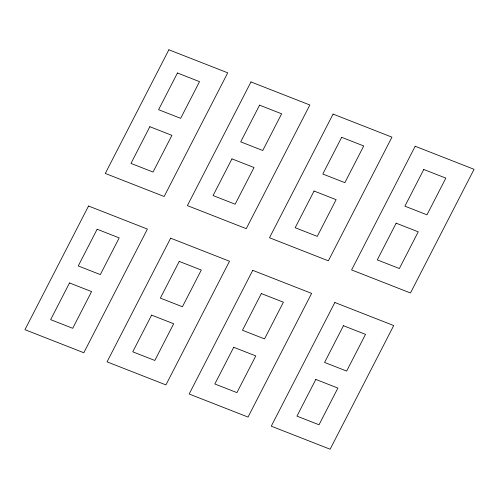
<?xml version="1.0" encoding="UTF-8"?>
<svg xmlns="http://www.w3.org/2000/svg" width="499" height="499" viewBox="0 0 499 499"><rect width="100%" height="100%" fill="white"/><g stroke="black" fill="none" stroke-linecap="round" stroke-linejoin="round"><path stroke-width="0.75" d="M88.535 206.018L24.95 329.689L83.82 352.749L147.405 229.078L88.535 206.018M168.868 49.775L105.283 173.446L164.152 196.5L227.737 72.829L168.868 49.775M69.511 282.952L50.642 319.653L72.711 328.298L91.579 291.597L69.511 282.952M97.124 229.247L78.256 265.942L100.324 274.587L119.192 237.892L97.124 229.247M149.843 126.709L130.975 163.404L153.043 172.049L171.912 135.354L149.843 126.709M177.457 72.997L158.588 109.699L180.657 118.344L199.525 81.643L177.457 72.997M170.639 238.179L107.054 361.85L165.924 384.91L229.509 261.239L170.639 238.179M250.972 81.936L187.387 205.607L246.257 228.661L309.842 104.99L250.972 81.936M151.615 315.112L132.746 351.814L154.815 360.459L173.683 323.757L151.615 315.112M179.228 261.407L160.36 298.103L182.428 306.748L201.297 270.046L179.228 261.407M231.948 158.869L213.079 195.564L235.148 204.21L254.016 167.514L231.948 158.869M259.561 105.158L240.693 141.859L262.761 150.498L281.629 113.803L259.561 105.158M252.744 270.339L189.158 394.01L248.028 417.064L311.613 293.393L252.744 270.339M333.076 114.09L269.491 237.761L328.361 260.821L391.946 137.15L333.076 114.09M233.719 347.273L214.851 383.974L236.919 392.613L255.787 355.918L233.719 347.273M261.333 293.562L242.464 330.263L264.532 338.908L283.401 302.207L261.333 293.562M314.052 191.03L295.183 227.725L317.252 236.37L336.12 199.669L314.052 191.03M341.665 137.319L322.797 174.014L344.865 182.659L363.734 145.964L341.665 137.319M334.848 302.5L271.263 426.171L330.132 449.225L393.717 325.554L334.848 302.5M415.18 146.251L351.595 269.922L410.465 292.982L474.05 169.311L415.18 146.251M315.823 379.433L296.955 416.129L319.023 424.774L337.892 388.079L315.823 379.433M343.437 325.722L324.568 362.424L346.643 371.063L365.511 334.367L343.437 325.722M396.156 223.184L377.288 259.885L399.356 268.531L418.224 231.829L396.156 223.184M423.77 169.479L404.901 206.174L426.976 214.82L445.838 178.124L423.77 169.479"/></g></svg>
